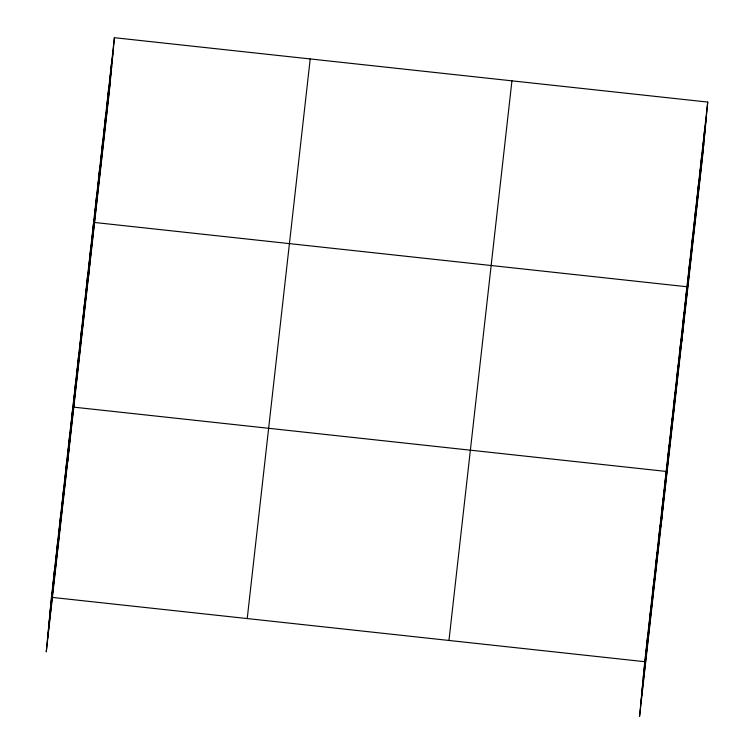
<?xml version="1.0" encoding="UTF-8"?>
<svg xmlns="http://www.w3.org/2000/svg" width="754" height="754" viewBox="0 0 754 754"><rect width="100%" height="100%" fill="white"/><g stroke="black" fill="none" stroke-linecap="round" stroke-linejoin="round"><path stroke-width="1.13" d="M114.41 37.7L51.432 597.319L46.267 651.918L109.245 92.299L114.41 37.7L707.733 102.082L702.568 156.681L639.59 716.3L644.755 661.701L707.733 102.082M52.987 585.962L54.486 570.137M56.05 558.78L57.549 542.955M59.114 531.598L60.603 515.774M62.167 504.417L63.666 488.592M65.23 477.235L66.72 461.41M68.284 450.053L69.783 434.229M67.681 461.646L72.846 407.047L666.168 471.429L661.004 526.028M74.316 396.491L75.815 380.666M77.285 370.11L78.784 354.286M80.254 343.73L81.752 327.896M83.223 317.349L84.721 301.515M86.192 290.969L87.69 275.135M89.16 264.588L90.659 248.754M88.463 276.972L93.628 222.373L686.951 286.756L681.786 341.355M95.098 211.817L96.597 195.993M98.067 185.437L99.566 169.612M101.036 159.056L102.535 143.232M104.005 132.676L105.503 116.842M106.974 106.295L108.472 90.461M109.943 79.915L111.441 64.081M646.319 650.344L647.809 634.519M649.373 623.162L650.872 607.338M652.436 595.98L653.925 580.156M655.49 568.799L656.988 552.974M658.553 541.617L660.052 525.792M661.607 514.445L663.105 498.611M667.639 460.873L669.137 445.048M670.608 434.493L672.106 418.668M673.576 408.112L675.075 392.287M676.545 381.731L678.044 365.907M679.514 355.351L681.013 339.517M682.483 328.97L683.982 313.136M688.421 276.2L689.919 260.375M691.39 249.819L692.888 233.994M694.359 223.438L695.857 207.614M697.327 197.058L698.826 181.233M700.296 170.677L701.795 154.843M703.265 144.297L704.764 128.463M49.934 613.143L112.912 53.525M48.727 625.943L111.705 66.324M47.474 639.119L110.461 79.509M247.227 618.563L310.205 58.944M448.96 640.448L511.938 80.838M643.256 677.526L706.234 117.916M642.05 690.325L705.028 130.706M640.796 703.501L703.784 143.891M51.432 597.319L644.755 661.701"/></g></svg>
